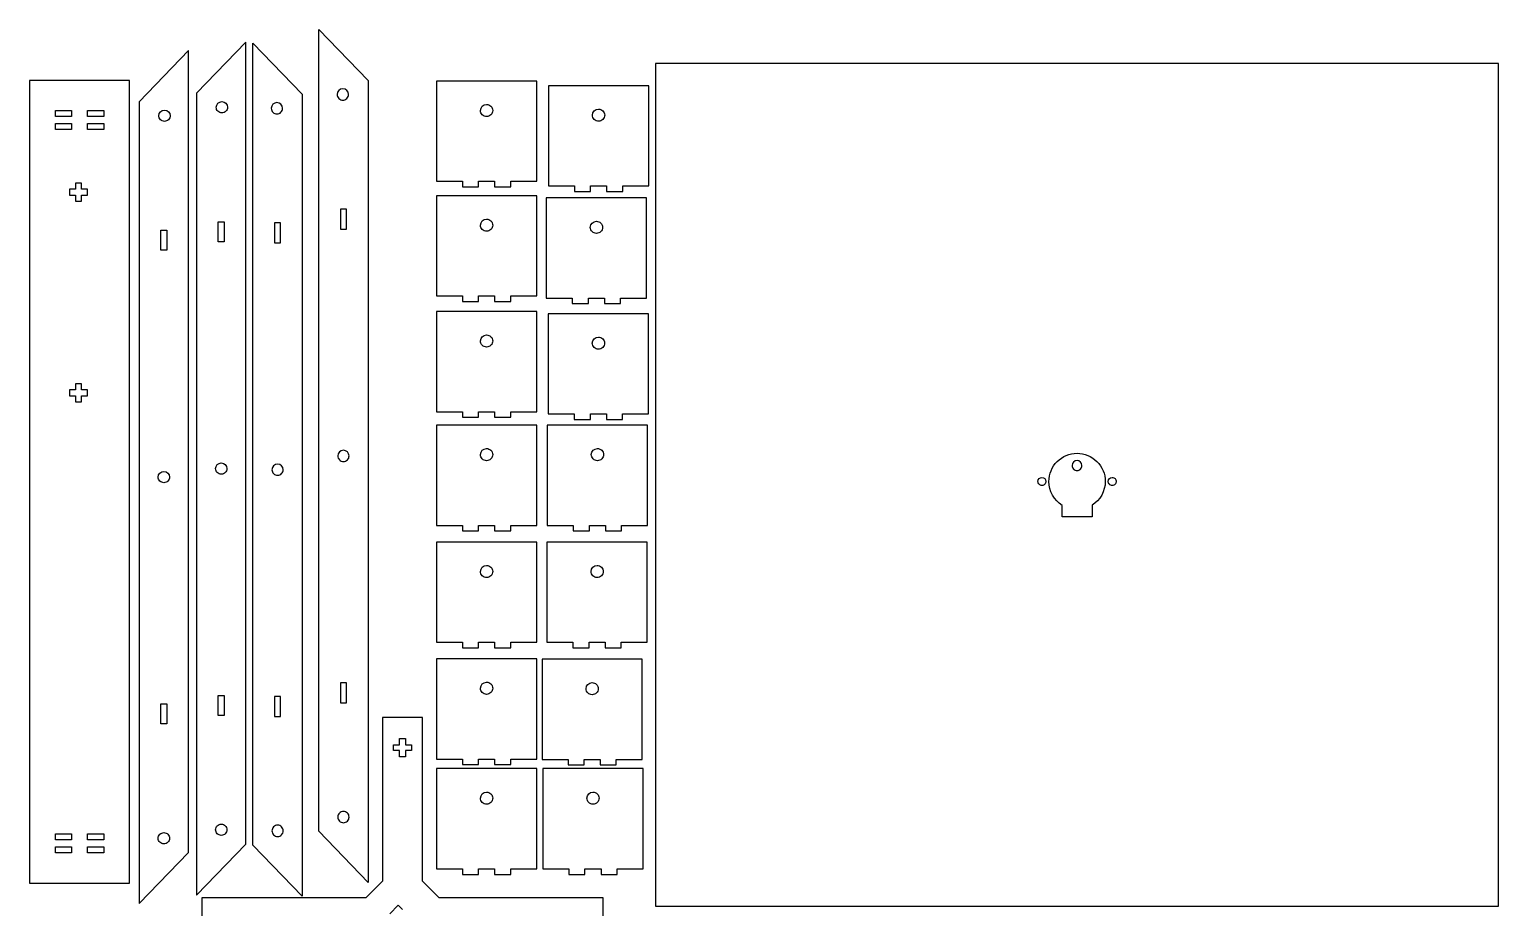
# Model space of a CAD drawing. Extents: x 54 to 786, y 111 to 996.
# Drawn here: x 54 to 786, y 558 to 996 of the extents above; entities that cross this region are included whole.
import ezdxf

# ---------------------------------------------------------------- set-up
doc = ezdxf.new("R2010")
doc.units = 0
doc.layers.add('Calque_1', color=7, linetype='CONTINUOUS')

msp = doc.modelspace()

# ---------------------------------------------------------------- linework, layer by layer
at = {"layer": 'Calque_1', "color": 1}
for p, q in [((198.48324, 995.54446), (223.08125, 970.0871)), ((198.48324, 595.99675), (198.48324, 995.54446)), ((162.22703, 989.19442), (137.62905, 963.73706)), ((162.22703, 589.64671), (162.22703, 989.19442)), ((165.6749, 988.66525), (190.27289, 963.20789)), ((165.6749, 589.11754), (165.6749, 988.66525)), ((133.65202, 984.96106), (109.05403, 959.5037)), ((133.65202, 585.41335), (133.65202, 984.96106)), ((366.172984, 978.462297), (366.172984, 558.607828)), ((786.027464, 978.462297), (366.172984, 978.462297)), ((366.172984, 978.462297), (366.172984, 978.462297)), ((786.027464, 558.607828), (786.027464, 978.462297)), ((54.383028, 970.0871), (54.383028, 570.19215)), ((104.27756, 970.0871), (54.383028, 970.0871)), ((104.27756, 570.19215), (104.27756, 970.0871)), ((210.47116, 965.90388), (210.47116, 965.90388)), ((223.08125, 970.0871), (223.08125, 570.53939)), ((257.12046, 969.7806), (257.12046, 919.87151)), ((307.02904, 969.7806), (257.12046, 969.7806)), ((307.02904, 919.87151), (307.02904, 969.7806)), ((312.87721, 967.49124), (312.87721, 917.58218)), ((362.78579, 967.49124), (312.87721, 967.49124)), ((362.78579, 917.58218), (362.78579, 967.49124)), ((109.05403, 959.5037), (109.05403, 559.95599)), ((137.62905, 963.73706), (137.62905, 564.18935)), ((150.23913, 959.55384), (150.23913, 959.55384)), ((177.6628, 959.02467), (177.6628, 959.02467)), ((190.27289, 963.20789), (190.27289, 563.66018)), ((67.380158, 955.09015), (75.380208, 955.09015)), ((67.380158, 952.08983), (67.380158, 955.09015)), ((75.380208, 952.08983), (67.380158, 952.08983)), ((75.380208, 955.09015), (75.380208, 952.08983)), ((83.380228, 955.09015), (91.380239, 955.09015)), ((83.380228, 952.08983), (83.380228, 955.09015)), ((91.380239, 952.08983), (83.380228, 952.08983)), ((91.380239, 955.09015), (91.380239, 952.08983)), ((121.66412, 955.32048), (121.66412, 955.32048)), ((282.07449, 958.14408), (282.07449, 958.14408)), ((337.83124, 955.85474), (337.83124, 955.85474)), ((67.380158, 948.59035), (75.380208, 948.59035)), ((67.380158, 945.59002), (67.380158, 948.59035)), ((75.380208, 945.59002), (67.380158, 945.59002)), ((75.380208, 948.59035), (75.380208, 945.59002)), ((83.380228, 948.59035), (91.380239, 948.59035)), ((83.380228, 945.59002), (83.380228, 948.59035)), ((91.380239, 945.59002), (83.380228, 945.59002)), ((91.380239, 948.59035), (91.380239, 945.59002)), ((77.379338, 915.98355), (74.379521, 915.98355)), ((74.379521, 915.98355), (74.379521, 913.0168)), ((77.379338, 918.98337), (77.379338, 915.98355)), ((80.346598, 918.98337), (77.379338, 918.98337)), ((80.346598, 915.98355), (80.346598, 918.98337)), ((83.346415, 915.98355), (80.346598, 915.98355)), ((83.346415, 913.0168), (83.346415, 915.98355)), ((257.12046, 919.87151), (270.0747, 919.87151)), ((270.0747, 919.87151), (270.0747, 917.11406)), ((270.0747, 917.11406), (278.07473, 917.11406)), ((278.07473, 917.11406), (278.07473, 919.87151)), ((278.07473, 919.87151), (286.07476, 919.87151)), ((286.07476, 919.87151), (286.07476, 917.11406)), ((286.07476, 917.11406), (294.07479, 917.11406)), ((294.07479, 917.11406), (294.07479, 919.87151)), ((294.07479, 919.87151), (307.02904, 919.87151)), ((312.87721, 917.58218), (325.83145, 917.58218)), ((325.83145, 917.58218), (325.83145, 914.82472)), ((325.83145, 914.82472), (333.83148, 914.82472)), ((333.83148, 914.82472), (333.83148, 917.58218)), ((333.83148, 917.58218), (341.83151, 917.58218)), ((341.83151, 917.58218), (341.83151, 914.82472)), ((341.83151, 914.82472), (349.83154, 914.82472)), ((349.83154, 914.82472), (349.83154, 917.58218)), ((349.83154, 917.58218), (362.78579, 917.58218)), ((74.379521, 913.0168), (77.379338, 913.0168)), ((77.379338, 913.0168), (77.379338, 910.01647)), ((77.379338, 910.01647), (80.346598, 910.01647)), ((80.346598, 910.01647), (80.346598, 913.0168)), ((80.346598, 913.0168), (83.346415, 913.0168)), ((257.12046, 912.63059), (257.12046, 862.72151)), ((307.02904, 912.63059), (257.12046, 912.63059)), ((307.02904, 862.72151), (307.02904, 912.63059)), ((311.79839, 911.57226), (311.79839, 861.66316)), ((361.70697, 911.57226), (311.79839, 911.57226)), ((361.70697, 861.66316), (361.70697, 911.57226)), ((212.26485, 906.02433), (209.29965, 906.02433)), ((209.29965, 906.02433), (209.29965, 896.05957)), ((212.26485, 896.05957), (212.26485, 906.02433)), ((282.07449, 900.99408), (282.07449, 900.99408)), ((336.75242, 899.93575), (336.75242, 899.93575)), ((119.87043, 895.44093), (122.83562, 895.44093)), ((119.87043, 885.47617), (119.87043, 895.44093)), ((122.83562, 895.44093), (122.83562, 885.47617)), ((148.44544, 899.67429), (151.41064, 899.67429)), ((148.44544, 889.70953), (148.44544, 899.67429)), ((151.41064, 899.67429), (151.41064, 889.70953)), ((179.45649, 899.14512), (176.4913, 899.14512)), ((176.4913, 899.14512), (176.4913, 889.18036)), ((179.45649, 889.18036), (179.45649, 899.14512)), ((209.29965, 896.05957), (212.26485, 896.05957)), ((122.83562, 885.47617), (119.87043, 885.47617)), ((151.41064, 889.70953), (148.44544, 889.70953)), ((176.4913, 889.18036), (179.45649, 889.18036)), ((257.12046, 862.72151), (270.0747, 862.72151)), ((270.0747, 862.72151), (270.0747, 859.96405)), ((270.0747, 859.96405), (278.07473, 859.96405)), ((278.07473, 859.96405), (278.07473, 862.72151)), ((278.07473, 862.72151), (286.07476, 862.72151)), ((286.07476, 862.72151), (286.07476, 859.96405)), ((286.07476, 859.96405), (294.07479, 859.96405)), ((294.07479, 859.96405), (294.07479, 862.72151)), ((294.07479, 862.72151), (307.02904, 862.72151)), ((311.79839, 861.66316), (324.75263, 861.66316)), ((324.75263, 861.66316), (324.75263, 858.9057)), ((324.75263, 858.9057), (332.75266, 858.9057)), ((332.75266, 858.9057), (332.75266, 861.66316)), ((332.75266, 861.66316), (340.75269, 861.66316)), ((340.75269, 861.66316), (340.75269, 858.9057)), ((340.75269, 858.9057), (348.75272, 858.9057)), ((348.75272, 858.9057), (348.75272, 861.66316)), ((348.75272, 861.66316), (361.70697, 861.66316)), ((257.12046, 854.95144), (257.12046, 805.04234)), ((307.02904, 854.95144), (257.12046, 854.95144)), ((307.02904, 805.04234), (307.02904, 854.95144)), ((312.79365, 853.89309), (312.79365, 803.98402)), ((362.70223, 853.89309), (312.79365, 853.89309)), ((362.70223, 803.98402), (362.70223, 853.89309)), ((282.07449, 843.31493), (282.07449, 843.31493)), ((337.74768, 842.25659), (337.74768, 842.25659)), ((77.379338, 815.98355), (74.379521, 815.98355)), ((74.379521, 815.98355), (74.379521, 813.01681)), ((74.379521, 813.01681), (77.379338, 813.01681)), ((77.379338, 818.98337), (77.379338, 815.98355)), ((80.346599, 818.98337), (77.379338, 818.98337)), ((77.379338, 813.01681), (77.379338, 810.01647)), ((80.346599, 815.98355), (80.346599, 818.98337)), ((83.346416, 815.98355), (80.346599, 815.98355)), ((80.346599, 810.01647), (80.346599, 813.01681)), ((80.346599, 813.01681), (83.346416, 813.01681)), ((83.346416, 813.01681), (83.346416, 815.98355)), ((77.379338, 810.01647), (80.346599, 810.01647)), ((257.12046, 805.04234), (270.0747, 805.04234)), ((270.0747, 805.04234), (270.0747, 802.28488)), ((278.07473, 802.28488), (278.07473, 805.04234)), ((278.07473, 805.04234), (286.07476, 805.04234)), ((286.07476, 805.04234), (286.07476, 802.28488)), ((294.07479, 802.28488), (294.07479, 805.04234)), ((294.07479, 805.04234), (307.02904, 805.04234)), ((257.12046, 798.33059), (257.12046, 748.42149)), ((307.02904, 798.33059), (257.12046, 798.33059)), ((270.0747, 802.28488), (278.07473, 802.28488)), ((286.07476, 802.28488), (294.07479, 802.28488)), ((307.02904, 748.42149), (307.02904, 798.33059)), ((312.28803, 798.33059), (312.28803, 748.42149)), ((362.19661, 798.33059), (312.28803, 798.33059)), ((312.79365, 803.98402), (325.74789, 803.98402)), ((325.74789, 803.98402), (325.74789, 801.22656)), ((325.74789, 801.22656), (333.74792, 801.22656)), ((333.74792, 801.22656), (333.74792, 803.98402)), ((333.74792, 803.98402), (341.74795, 803.98402)), ((341.74795, 803.98402), (341.74795, 801.22656)), ((341.74795, 801.22656), (349.74798, 801.22656)), ((349.74798, 801.22656), (349.74798, 803.98402)), ((349.74798, 803.98402), (362.70223, 803.98402)), ((362.19661, 748.42149), (362.19661, 798.33059)), ((210.78225, 785.85389), (210.78225, 785.85389)), ((282.07449, 786.69407), (282.07449, 786.69407)), ((337.24206, 786.69407), (337.24206, 786.69407)), ((576.100224, 784.32583), (576.100224, 784.32583)), ((149.92804, 779.50385), (149.92804, 779.50385)), ((177.9739, 778.97468), (177.9739, 778.97468)), ((576.100224, 780.687809), (576.100224, 780.687809)), ((121.35302, 775.27049), (121.35302, 775.27049)), ((558.599994, 772.278502), (558.599994, 772.278502)), ((593.599924, 772.278502), (593.599924, 772.278502)), ((583.559198, 758.4132), (583.559198, 752.744293)), ((257.12046, 748.42149), (270.0747, 748.42149)), ((270.0747, 748.42149), (270.0747, 745.66403)), ((278.07473, 745.66403), (278.07473, 748.42149)), ((278.07473, 748.42149), (286.07476, 748.42149)), ((286.07476, 748.42149), (286.07476, 745.66403)), ((294.07479, 745.66403), (294.07479, 748.42149)), ((294.07479, 748.42149), (307.02904, 748.42149)), ((312.28803, 748.42149), (325.24227, 748.42149)), ((325.24227, 748.42149), (325.24227, 745.66403)), ((333.2423, 745.66403), (333.2423, 748.42149)), ((333.2423, 748.42149), (341.24233, 748.42149)), ((341.24233, 748.42149), (341.24233, 745.66403)), ((349.24236, 745.66403), (349.24236, 748.42149)), ((349.24236, 748.42149), (362.19661, 748.42149)), ((583.559198, 752.744293), (568.736341, 752.744293)), ((257.12046, 740.12223), (257.12046, 690.21312)), ((307.02904, 740.12223), (257.12046, 740.12223)), ((270.0747, 745.66403), (278.07473, 745.66403)), ((286.07476, 745.66403), (294.07479, 745.66403)), ((307.02904, 690.21312), (307.02904, 740.12223)), ((312.13278, 740.12223), (312.13278, 690.21312)), ((362.04136, 740.12223), (312.13278, 740.12223)), ((325.24227, 745.66403), (333.2423, 745.66403)), ((341.24233, 745.66403), (349.24236, 745.66403)), ((362.04136, 690.21312), (362.04136, 740.12223)), ((282.07449, 728.48571), (282.07449, 728.48571)), ((337.08681, 728.48571), (337.08681, 728.48571)), ((257.12046, 690.21312), (270.0747, 690.21312)), ((270.0747, 690.21312), (270.0747, 687.45566)), ((278.07473, 687.45566), (278.07473, 690.21312)), ((278.07473, 690.21312), (286.07476, 690.21312)), ((286.07476, 690.21312), (286.07476, 687.45566)), ((294.07479, 687.45566), (294.07479, 690.21312)), ((294.07479, 690.21312), (307.02904, 690.21312)), ((312.13278, 690.21312), (325.08702, 690.21312)), ((325.08702, 690.21312), (325.08702, 687.45566)), ((333.08705, 687.45566), (333.08705, 690.21312)), ((333.08705, 690.21312), (341.08708, 690.21312)), ((341.08708, 690.21312), (341.08708, 687.45566)), ((349.08711, 687.45566), (349.08711, 690.21312)), ((349.08711, 690.21312), (362.04136, 690.21312)), ((257.12046, 681.91386), (257.12046, 632.00475)), ((307.02904, 681.91386), (257.12046, 681.91386)), ((270.0747, 687.45566), (278.07473, 687.45566)), ((286.07476, 687.45566), (294.07479, 687.45566)), ((307.02904, 632.00475), (307.02904, 681.91386)), ((309.65579, 681.70515), (309.65579, 631.79605)), ((359.56437, 681.70515), (309.65579, 681.70515)), ((325.08702, 687.45566), (333.08705, 687.45566)), ((341.08708, 687.45566), (349.08711, 687.45566)), ((359.56437, 631.79605), (359.56437, 681.70515)), ((212.26485, 670.02428), (209.29965, 670.02428)), ((209.29965, 670.02428), (209.29965, 660.05952)), ((212.26485, 660.05952), (212.26485, 670.02428)), ((282.07449, 670.27734), (282.07449, 670.27734)), ((334.60982, 670.06864), (334.60982, 670.06864)), ((119.87043, 659.44088), (122.83562, 659.44088)), ((119.87043, 649.47612), (119.87043, 659.44088)), ((122.83562, 659.44088), (122.83562, 649.47612)), ((148.44544, 663.67424), (151.41064, 663.67424)), ((148.44544, 653.70948), (148.44544, 663.67424)), ((151.41064, 663.67424), (151.41064, 653.70948)), ((179.45649, 663.14507), (176.4913, 663.14507)), ((176.4913, 663.14507), (176.4913, 653.18031)), ((179.45649, 653.18031), (179.45649, 663.14507)), ((209.29965, 660.05952), (212.26485, 660.05952)), ((151.41064, 653.70948), (148.44544, 653.70948)), ((176.4913, 653.18031), (179.45649, 653.18031)), ((230.279998, 652.761261), (230.279998, 571.085604)), ((250.183692, 652.761261), (230.279998, 652.761261)), ((230.279998, 652.761261), (230.279998, 652.761261)), ((250.183692, 571.086662), (250.183692, 652.761261)), ((122.83562, 649.47612), (119.87043, 649.47612)), ((235.744263, 636.168473), (235.744263, 639.142972)), ((235.744263, 639.142972), (238.74408, 639.142972)), ((238.74408, 642.143294), (241.719092, 642.143294)), ((238.74408, 639.142972), (238.74408, 642.143294)), ((238.74408, 642.143294), (238.74408, 642.143294)), ((241.719092, 642.143294), (241.719092, 639.142972)), ((241.719092, 639.142972), (244.718911, 639.142972)), ((244.718911, 639.142972), (244.718911, 636.168473)), ((238.74408, 636.168473), (235.744263, 636.168473)), ((238.74408, 633.168125), (238.74408, 636.168473)), ((241.719092, 633.168125), (238.74408, 633.168125)), ((244.718911, 636.168473), (241.719092, 636.168473)), ((241.719092, 636.168473), (241.719092, 633.168125)), ((257.12046, 632.00475), (270.0747, 632.00475)), ((270.0747, 632.00475), (270.0747, 629.24729)), ((270.0747, 629.24729), (278.07473, 629.24729)), ((278.07473, 629.24729), (278.07473, 632.00475)), ((278.07473, 632.00475), (286.07476, 632.00475)), ((286.07476, 632.00475), (286.07476, 629.24729)), ((286.07476, 629.24729), (294.07479, 629.24729)), ((294.07479, 629.24729), (294.07479, 632.00475)), ((294.07479, 632.00475), (307.02904, 632.00475)), ((309.65579, 631.79605), (322.61003, 631.79605)), ((322.61003, 631.79605), (322.61003, 629.03859)), ((330.61006, 629.03859), (330.61006, 631.79605)), ((330.61006, 631.79605), (338.61009, 631.79605)), ((338.61009, 631.79605), (338.61009, 629.03859)), ((346.61012, 629.03859), (346.61012, 631.79605)), ((346.61012, 631.79605), (359.56437, 631.79605)), ((257.12046, 627.20088), (257.12046, 577.29178)), ((307.02904, 627.20088), (257.12046, 627.20088)), ((307.02904, 577.29178), (307.02904, 627.20088)), ((310.09563, 627.20088), (310.09563, 577.29178)), ((360.00421, 627.20088), (310.09563, 627.20088)), ((322.61003, 629.03859), (330.61006, 629.03859)), ((338.61009, 629.03859), (346.61012, 629.03859)), ((360.00421, 577.29178), (360.00421, 627.20088)), ((282.07449, 615.56437), (282.07449, 615.56437)), ((335.04966, 615.56437), (335.04966, 615.56437)), ((210.78225, 605.90415), (210.78225, 605.90415)), ((67.380158, 594.68987), (75.380208, 594.68987)), ((67.380158, 591.68955), (67.380158, 594.68987)), ((75.380208, 594.68987), (75.380208, 591.68955)), ((83.380228, 594.68987), (91.380239, 594.68987)), ((83.380228, 591.68955), (83.380228, 594.68987)), ((91.380239, 594.68987), (91.380239, 591.68955)), ((121.35302, 595.32075), (121.35302, 595.32075)), ((149.92804, 599.55411), (149.92804, 599.55411)), ((177.9739, 599.02494), (177.9739, 599.02494)), ((223.08125, 570.53939), (198.48324, 595.99675)), ((75.380208, 591.68955), (67.380158, 591.68955)), ((67.380158, 588.19001), (75.380208, 588.19001)), ((67.380158, 585.18966), (67.380158, 588.19001)), ((75.380208, 588.19001), (75.380208, 585.18966)), ((91.380239, 591.68955), (83.380228, 591.68955)), ((83.380228, 588.19001), (91.380239, 588.19001)), ((83.380228, 585.18966), (83.380228, 588.19001)), ((91.380239, 588.19001), (91.380239, 585.18966)), ((109.05403, 559.95599), (133.65202, 585.41335)), ((137.62905, 564.18935), (162.22703, 589.64671)), ((190.27289, 563.66018), (165.6749, 589.11754)), ((75.380208, 585.18966), (67.380158, 585.18966)), ((91.380239, 585.18966), (83.380228, 585.18966)), ((230.279998, 571.085604), (221.955442, 562.761574)), ((258.508767, 562.761574), (250.183692, 571.086662)), ((257.12046, 577.29178), (270.0747, 577.29178)), ((270.0747, 577.29178), (270.0747, 574.53432)), ((270.0747, 574.53432), (278.07473, 574.53432)), ((278.07473, 574.53432), (278.07473, 577.29178)), ((278.07473, 577.29178), (286.07476, 577.29178)), ((286.07476, 577.29178), (286.07476, 574.53432)), ((286.07476, 574.53432), (294.07479, 574.53432)), ((294.07479, 574.53432), (294.07479, 577.29178)), ((294.07479, 577.29178), (307.02904, 577.29178)), ((310.09563, 577.29178), (323.04987, 577.29178)), ((323.04987, 577.29178), (323.04987, 574.53432)), ((323.04987, 574.53432), (331.0499, 574.53432)), ((331.0499, 574.53432), (331.0499, 577.29178)), ((331.0499, 577.29178), (339.04993, 577.29178)), ((339.04993, 577.29178), (339.04993, 574.53432)), ((339.04993, 574.53432), (347.04996, 574.53432)), ((347.04996, 574.53432), (347.04996, 577.29178)), ((347.04996, 577.29178), (360.00421, 577.29178)), ((54.383028, 570.19215), (104.27756, 570.19215)), ((221.955442, 562.761574), (140.279809, 562.761574)), ((140.279809, 562.761574), (140.279809, 542.857897)), ((233.907166, 554.931046), (238.110527, 559.134402)), ((238.110527, 559.134402), (240.193089, 557.052369)), ((238.110527, 559.134402), (238.110527, 559.134402)), ((340.183889, 562.761574), (258.508767, 562.761574)), ((340.183889, 542.857897), (340.183889, 562.761574)), ((366.172984, 558.607828), (786.027464, 558.607828))]:
    msp.add_line(p, q, dxfattribs=at)
for points in [[(210.47116, 965.90388), (208.918206, 965.903903), (207.659199, 964.645134), (207.65893, 963.09218)], [(213.28339, 963.09218), (213.283121, 964.645134), (212.024114, 965.903903), (210.47116, 965.90388)], [(147.4269, 956.74214), (147.427169, 958.295094), (148.686176, 959.553863), (150.23913, 959.55384)], [(150.23913, 959.55384), (151.792084, 959.553863), (153.051091, 958.295094), (153.05136, 956.74214)], [(177.6628, 959.02467), (176.109849, 959.024687), (174.850849, 957.76592), (174.85058, 956.21297)], [(180.47504, 956.21297), (180.474771, 957.765928), (179.215758, 959.024698), (177.6628, 959.02467)], [(207.65893, 963.09218), (207.658919, 962.346327), (207.955203, 961.631019), (208.482601, 961.103621)], [(208.482601, 961.103621), (209.009999, 960.576223), (209.725307, 960.279939), (210.47116, 960.27995)], [(210.47116, 960.27995), (211.217013, 960.279939), (211.932321, 960.576223), (212.459719, 961.103621)], [(212.459719, 961.103621), (212.987117, 961.631019), (213.283401, 962.346327), (213.28339, 963.09218)], [(119.675561, 950.520221), (119.148163, 951.047619), (118.851879, 951.762927), (118.85189, 952.50878)], [(118.85189, 952.50878), (118.852159, 954.061734), (120.111166, 955.320503), (121.66412, 955.32048)], [(121.66412, 955.32048), (123.217074, 955.320503), (124.476081, 954.061734), (124.47635, 952.50878)], [(124.47635, 952.50878), (124.476361, 951.762927), (124.180077, 951.047619), (123.652679, 950.520221)], [(148.250571, 954.753581), (147.723173, 955.280979), (147.426889, 955.996287), (147.4269, 956.74214)], [(150.23913, 953.92991), (149.493277, 953.929899), (148.777969, 954.226183), (148.250571, 954.753581)], [(152.227689, 954.753581), (151.700291, 954.226183), (150.984983, 953.929899), (150.23913, 953.92991)], [(153.05136, 956.74214), (153.051371, 955.996287), (152.755087, 955.280979), (152.227689, 954.753581)], [(174.85058, 956.21297), (174.850569, 955.467119), (175.146852, 954.751812), (175.674247, 954.224415)], [(175.674247, 954.224415), (176.201643, 953.697017), (176.916949, 953.400732), (177.6628, 953.40074)], [(177.6628, 953.40074), (178.408655, 953.400726), (179.123966, 953.697009), (179.651366, 954.224407)], [(179.651366, 954.224407), (180.178766, 954.751806), (180.475051, 955.467115), (180.47504, 956.21297)], [(279.931965, 952.97163), (279.363764, 953.539931), (279.044603, 954.310681), (279.0447, 955.11431)], [(279.0447, 955.11431), (279.044801, 956.787572), (280.401228, 958.14399), (282.07449, 958.14408)], [(282.07449, 952.08399), (281.270861, 952.084033), (280.500167, 952.403329), (279.931965, 952.97163)], [(282.07449, 958.14408), (282.878112, 958.144172), (283.648854, 957.825011), (284.21715, 957.256815)], [(284.217344, 952.97145), (283.649032, 952.403134), (282.878207, 952.083898), (282.07449, 952.08399)], [(284.21715, 957.256815), (284.785446, 956.688618), (285.104741, 955.917932), (285.10479, 955.11431)], [(285.10479, 955.11431), (285.104887, 954.310593), (284.785656, 953.539766), (284.217344, 952.97145)], [(335.688715, 950.68229), (335.120514, 951.250591), (334.801353, 952.021341), (334.80145, 952.82497)], [(334.80145, 952.82497), (334.801551, 954.498232), (336.157978, 955.85465), (337.83124, 955.85474)], [(337.83124, 955.85474), (338.634862, 955.854832), (339.405604, 955.535671), (339.9739, 954.967475)], [(339.9739, 954.967475), (340.542196, 954.399278), (340.861491, 953.628592), (340.86154, 952.82497)], [(340.86154, 952.82497), (340.861637, 952.021253), (340.542406, 951.250426), (339.974094, 950.68211)], [(121.66412, 949.69655), (120.918267, 949.696539), (120.202959, 949.992823), (119.675561, 950.520221)], [(123.652679, 950.520221), (123.125281, 949.992823), (122.409973, 949.696539), (121.66412, 949.69655)], [(337.83124, 949.79465), (337.027611, 949.794693), (336.256917, 950.113989), (335.688715, 950.68229)], [(339.974094, 950.68211), (339.405782, 950.113794), (338.634957, 949.794558), (337.83124, 949.79465)], [(279.0447, 897.96431), (279.044801, 899.637572), (280.401228, 900.99399), (282.07449, 900.99408)], [(282.07449, 900.99408), (282.878112, 900.994172), (283.648854, 900.675011), (284.21715, 900.106815)], [(284.21715, 900.106815), (284.785446, 899.538618), (285.104741, 898.767932), (285.10479, 897.96431)], [(333.72263, 896.90598), (333.722731, 898.579242), (335.079158, 899.93566), (336.75242, 899.93575)], [(336.75242, 899.93575), (337.556042, 899.935842), (338.326784, 899.616681), (338.89508, 899.048485)], [(279.931962, 895.821624), (279.36376, 896.389927), (279.0446, 897.160679), (279.0447, 897.96431)], [(282.07449, 894.93398), (281.270859, 894.934023), (280.500164, 895.25332), (279.931962, 895.821624)], [(284.217348, 895.821443), (283.649036, 895.253125), (282.878209, 894.933888), (282.07449, 894.93398)], [(285.10479, 897.96431), (285.10489, 897.160591), (284.78566, 896.389761), (284.217348, 895.821443)], [(334.609892, 894.763294), (334.04169, 895.331597), (333.72253, 896.102349), (333.72263, 896.90598)], [(336.75242, 893.87565), (335.948789, 893.875693), (335.178094, 894.19499), (334.609892, 894.763294)], [(338.895278, 894.763113), (338.326966, 894.194795), (337.556139, 893.875558), (336.75242, 893.87565)], [(338.89508, 899.048485), (339.463376, 898.480288), (339.782671, 897.709602), (339.78272, 896.90598)], [(339.78272, 896.90598), (339.78282, 896.102261), (339.46359, 895.331431), (338.895278, 894.763113)], [(279.0447, 840.28516), (279.044801, 841.958422), (280.401228, 843.31484), (282.07449, 843.31493)], [(282.07449, 843.31493), (282.878112, 843.315022), (283.648854, 842.995861), (284.21715, 842.427665)], [(284.21715, 842.427665), (284.785446, 841.859468), (285.104741, 841.088782), (285.10479, 840.28516)], [(334.71789, 839.22682), (334.717991, 840.900082), (336.074418, 842.2565), (337.74768, 842.25659)], [(337.74768, 842.25659), (338.551302, 842.256682), (339.322044, 841.937521), (339.89034, 841.369325)], [(279.931962, 838.142474), (279.36376, 838.710777), (279.0446, 839.481529), (279.0447, 840.28516)], [(282.07449, 837.25483), (281.270859, 837.254873), (280.500164, 837.57417), (279.931962, 838.142474)], [(284.217348, 838.142293), (283.649036, 837.573975), (282.878209, 837.254738), (282.07449, 837.25483)], [(285.10479, 840.28516), (285.10489, 839.481441), (284.78566, 838.710611), (284.217348, 838.142293)], [(335.605152, 837.084134), (335.03695, 837.652437), (334.71779, 838.423189), (334.71789, 839.22682)], [(337.74768, 836.19649), (336.944049, 836.196533), (336.173354, 836.51583), (335.605152, 837.084134)], [(339.890538, 837.083953), (339.322226, 836.515635), (338.551399, 836.196398), (337.74768, 836.19649)], [(339.89034, 841.369325), (340.458636, 840.801128), (340.777931, 840.030442), (340.77798, 839.22682)], [(340.77798, 839.22682), (340.77808, 838.423101), (340.45885, 837.652271), (339.890538, 837.083953)], [(207.97002, 783.04219), (207.970009, 782.296337), (208.266293, 781.581029), (208.793691, 781.053631)], [(210.78225, 785.85389), (209.229296, 785.853913), (207.970289, 784.595144), (207.97002, 783.04219)], [(213.59448, 783.04219), (213.594211, 784.595144), (212.335204, 785.853913), (210.78225, 785.85389)], [(212.770809, 781.053631), (213.298207, 781.581029), (213.594491, 782.296337), (213.59448, 783.04219)], [(279.931965, 781.52162), (279.363764, 782.089921), (279.044603, 782.860671), (279.0447, 783.6643)], [(279.0447, 783.6643), (279.044801, 785.337562), (280.401228, 786.69398), (282.07449, 786.69407)], [(282.07449, 786.69407), (282.878112, 786.694162), (283.648854, 786.375001), (284.21715, 785.806805)], [(284.21715, 785.806805), (284.785446, 785.238608), (285.104741, 784.467922), (285.10479, 783.6643)], [(285.10479, 783.6643), (285.104887, 782.860583), (284.785656, 782.089756), (284.217344, 781.52144)], [(335.099535, 781.52162), (334.531334, 782.089921), (334.212173, 782.860671), (334.21227, 783.6643)], [(334.21227, 783.6643), (334.212371, 785.337562), (335.568798, 786.69398), (337.24206, 786.69407)], [(337.24206, 786.69407), (338.045682, 786.694162), (338.816424, 786.375001), (339.38472, 785.806805)], [(339.38472, 785.806805), (339.953016, 785.238608), (340.272311, 784.467922), (340.27236, 783.6643)], [(340.27236, 783.6643), (340.272457, 782.860583), (339.953226, 782.089756), (339.384914, 781.52144)], [(566.177222, 780.215583), (568.808965, 782.847329), (572.378375, 784.325829), (576.100224, 784.32583)], [(576.100224, 784.32583), (579.822077, 784.325836), (583.391494, 782.847339), (586.023242, 780.215592)], [(147.939481, 774.703591), (147.412083, 775.230989), (147.115799, 775.946297), (147.11581, 776.69215)], [(147.11581, 776.69215), (147.116079, 778.245104), (148.375086, 779.503873), (149.92804, 779.50385)], [(149.92804, 779.50385), (151.480994, 779.503873), (152.740001, 778.245104), (152.74027, 776.69215)], [(152.74027, 776.69215), (152.740281, 775.946297), (152.443997, 775.230989), (151.916599, 774.703591)], [(175.16167, 776.16298), (175.161659, 775.417127), (175.457943, 774.701819), (175.985341, 774.174421)], [(177.9739, 778.97468), (176.420946, 778.974703), (175.161939, 777.715934), (175.16167, 776.16298)], [(180.78613, 776.16298), (180.785861, 777.715934), (179.526854, 778.974703), (177.9739, 778.97468)], [(179.962459, 774.174421), (180.489857, 774.701819), (180.786141, 775.417127), (180.78613, 776.16298)], [(208.793691, 781.053631), (209.321089, 780.526233), (210.036397, 780.229949), (210.78225, 780.22996)], [(210.78225, 780.22996), (211.528103, 780.229949), (212.243411, 780.526233), (212.770809, 781.053631)], [(282.07449, 780.63398), (281.270861, 780.634023), (280.500167, 780.953319), (279.931965, 781.52162)], [(284.217344, 781.52144), (283.649032, 780.953124), (282.878207, 780.633888), (282.07449, 780.63398)], [(337.24206, 780.63398), (336.438431, 780.634023), (335.667737, 780.953319), (335.099535, 781.52162)], [(339.384914, 781.52144), (338.816602, 780.953124), (338.045777, 780.633888), (337.24206, 780.63398)], [(562.066989, 770.292576), (562.066984, 774.014425), (563.54548, 777.583837), (566.177222, 780.215583)], [(573.639387, 778.227494), (573.639337, 777.574824), (573.898586, 776.948872), (574.360094, 776.487365)], [(576.100224, 780.687809), (574.7413, 780.687918), (573.639567, 779.586418), (573.639387, 778.227494)], [(574.360094, 776.487365), (574.821601, 776.025859), (575.447554, 775.76661), (576.100224, 775.766662)], [(578.56106, 778.227494), (578.560881, 779.586418), (577.459148, 780.687918), (576.100224, 780.687809)], [(576.100224, 775.766662), (576.752893, 775.76661), (577.378846, 776.025859), (577.840354, 776.487365)], [(577.840354, 776.487365), (578.301861, 776.948872), (578.561111, 777.574824), (578.56106, 778.227494)], [(586.023242, 780.215592), (588.654991, 777.583846), (590.13349, 774.014429), (590.133485, 770.292576)], [(119.364461, 770.470231), (118.837063, 770.997629), (118.540779, 771.712937), (118.54079, 772.45879)], [(118.54079, 772.45879), (118.541059, 774.011744), (119.800066, 775.270513), (121.35302, 775.27049)], [(121.35302, 769.64656), (120.607167, 769.646549), (119.891859, 769.942833), (119.364461, 770.470231)], [(121.35302, 775.27049), (122.905978, 775.270518), (124.164991, 774.011748), (124.16526, 772.45879)], [(123.341586, 770.470227), (122.814186, 769.942829), (122.098875, 769.646546), (121.35302, 769.64656)], [(124.16526, 772.45879), (124.165271, 771.712935), (123.868986, 770.997626), (123.341586, 770.470227)], [(149.92804, 773.87992), (149.182187, 773.879909), (148.466879, 774.176193), (147.939481, 774.703591)], [(151.916599, 774.703591), (151.389201, 774.176193), (150.673893, 773.879909), (149.92804, 773.87992)], [(175.985341, 774.174421), (176.512739, 773.647023), (177.228047, 773.350739), (177.9739, 773.35075)], [(177.9739, 773.35075), (178.719753, 773.350739), (179.435061, 773.647023), (179.962459, 774.174421)], [(557.195624, 768.88805), (556.823192, 769.260582), (556.614005, 769.765807), (556.614085, 770.292576)], [(556.614085, 770.292576), (556.614204, 771.389317), (557.503254, 772.278374), (558.599994, 772.278502)], [(558.599994, 768.306135), (558.073225, 768.306196), (557.568056, 768.515518), (557.195624, 768.88805)], [(558.599994, 772.278502), (559.696746, 772.278389), (560.585812, 771.389327), (560.58593, 770.292576)], [(560.004382, 768.888041), (559.631944, 768.515508), (559.126768, 768.306189), (558.599994, 768.306135)], [(560.58593, 770.292576), (560.58601, 769.765802), (560.37682, 769.260573), (560.004382, 768.888041)], [(568.736341, 758.366689), (564.597294, 760.918137), (562.073932, 765.430319), (562.066989, 770.292576)], [(590.133485, 770.292576), (590.130934, 765.46565), (587.647826, 760.978809), (583.559198, 758.4132)], [(592.195554, 768.88805), (591.823121, 769.260582), (591.613935, 769.765807), (591.614014, 770.292576)], [(591.614014, 770.292576), (591.614133, 771.389317), (592.503183, 772.278374), (593.599924, 772.278502)], [(593.599924, 768.306135), (593.073155, 768.306196), (592.567986, 768.515518), (592.195554, 768.88805)], [(593.599924, 772.278502), (594.1267, 772.278588), (594.631934, 772.069402), (595.004471, 771.696965)], [(595.004654, 768.887853), (594.632101, 768.515305), (594.12679, 768.306049), (593.599924, 768.306135)], [(595.004471, 771.696965), (595.377009, 771.324529), (595.586332, 770.819352), (595.586389, 770.292576)], [(595.586389, 770.292576), (595.586469, 769.765711), (595.377206, 769.260401), (595.004654, 768.887853)], [(568.736341, 752.744293), (568.736341, 752.744293), (568.736341, 758.366689), (568.736341, 758.366689)], [(279.931962, 723.313254), (279.36376, 723.881557), (279.0446, 724.652309), (279.0447, 725.45594)], [(279.0447, 725.45594), (279.044801, 727.129202), (280.401228, 728.48562), (282.07449, 728.48571)], [(282.07449, 728.48571), (282.878112, 728.485802), (283.648854, 728.166641), (284.21715, 727.598445)], [(284.21715, 727.598445), (284.785446, 727.030248), (285.104741, 726.259562), (285.10479, 725.45594)], [(285.10479, 725.45594), (285.10489, 724.652221), (284.78566, 723.881391), (284.217348, 723.313073)], [(334.944282, 723.313254), (334.37608, 723.881557), (334.05692, 724.652309), (334.05702, 725.45594)], [(334.05702, 725.45594), (334.057121, 727.129202), (335.413548, 728.48562), (337.08681, 728.48571)], [(337.08681, 728.48571), (337.890432, 728.485802), (338.661174, 728.166641), (339.22947, 727.598445)], [(339.22947, 727.598445), (339.797766, 727.030248), (340.117061, 726.259562), (340.11711, 725.45594)], [(340.11711, 725.45594), (340.11721, 724.652221), (339.79798, 723.881391), (339.229668, 723.313073)], [(282.07449, 722.42561), (281.270859, 722.425653), (280.500164, 722.74495), (279.931962, 723.313254)], [(284.217348, 723.313073), (283.649036, 722.744755), (282.878209, 722.425518), (282.07449, 722.42561)], [(337.08681, 722.42561), (336.283179, 722.425653), (335.512484, 722.74495), (334.944282, 723.313254)], [(339.229668, 723.313073), (338.661356, 722.744755), (337.890529, 722.425518), (337.08681, 722.42561)], [(279.931962, 665.104884), (279.36376, 665.673187), (279.0446, 666.443939), (279.0447, 667.24757)], [(279.0447, 667.24757), (279.044801, 668.920832), (280.401228, 670.27725), (282.07449, 670.27734)], [(282.07449, 670.27734), (282.878112, 670.277432), (283.648854, 669.958271), (284.21715, 669.390075)], [(284.21715, 669.390075), (284.785446, 668.821878), (285.104741, 668.051192), (285.10479, 667.24757)], [(285.10479, 667.24757), (285.10489, 666.443851), (284.78566, 665.673021), (284.217348, 665.104703)], [(332.467292, 664.896184), (331.89909, 665.464487), (331.57993, 666.235239), (331.58003, 667.03887)], [(331.58003, 667.03887), (331.580131, 668.712132), (332.936558, 670.06855), (334.60982, 670.06864)], [(334.60982, 670.06864), (335.413442, 670.068732), (336.184184, 669.749571), (336.75248, 669.181375)], [(336.75248, 669.181375), (337.320776, 668.613178), (337.640071, 667.842492), (337.64012, 667.03887)], [(337.64012, 667.03887), (337.64022, 666.235151), (337.32099, 665.464321), (336.752678, 664.896003)], [(282.07449, 664.21724), (281.270859, 664.217283), (280.500164, 664.53658), (279.931962, 665.104884)], [(284.217348, 665.104703), (283.649036, 664.536385), (282.878209, 664.217148), (282.07449, 664.21724)], [(334.60982, 664.00854), (333.806189, 664.008583), (333.035494, 664.32788), (332.467292, 664.896184)], [(336.752678, 664.896003), (336.184366, 664.327685), (335.413539, 664.008448), (334.60982, 664.00854)], [(279.0447, 612.5346), (279.044801, 614.207862), (280.401228, 615.56428), (282.07449, 615.56437)], [(282.07449, 615.56437), (282.878112, 615.564462), (283.648854, 615.245301), (284.21715, 614.677105)], [(284.21715, 614.677105), (284.785446, 614.108908), (285.104741, 613.338222), (285.10479, 612.5346)], [(332.01987, 612.5346), (332.019971, 614.207862), (333.376398, 615.56428), (335.04966, 615.56437)], [(335.04966, 615.56437), (335.853282, 615.564462), (336.624024, 615.245301), (337.19232, 614.677105)], [(337.19232, 614.677105), (337.760616, 614.108908), (338.079911, 613.338222), (338.07996, 612.5346)], [(279.931962, 610.391914), (279.36376, 610.960217), (279.0446, 611.730969), (279.0447, 612.5346)], [(282.07449, 609.50427), (281.270859, 609.504313), (280.500164, 609.82361), (279.931962, 610.391914)], [(284.217348, 610.391733), (283.649036, 609.823415), (282.878209, 609.504178), (282.07449, 609.50427)], [(285.10479, 612.5346), (285.10489, 611.730881), (284.78566, 610.960051), (284.217348, 610.391733)], [(332.907132, 610.391914), (332.33893, 610.960217), (332.01977, 611.730969), (332.01987, 612.5346)], [(335.04966, 609.50427), (334.246029, 609.504313), (333.475334, 609.82361), (332.907132, 610.391914)], [(337.192518, 610.391733), (336.624206, 609.823415), (335.853379, 609.504178), (335.04966, 609.50427)], [(338.07996, 612.5346), (338.08006, 611.730881), (337.76083, 610.960051), (337.192518, 610.391733)], [(208.793691, 605.080479), (208.266293, 604.553081), (207.970009, 603.837773), (207.97002, 603.09192)], [(207.97002, 603.09192), (207.970009, 602.346067), (208.266293, 601.630759), (208.793691, 601.103361)], [(210.78225, 605.90415), (210.036397, 605.904161), (209.321089, 605.607877), (208.793691, 605.080479)], [(208.793691, 601.103361), (209.321089, 600.575963), (210.036397, 600.279679), (210.78225, 600.27969)], [(212.770809, 605.080479), (212.243411, 605.607877), (211.528103, 605.904161), (210.78225, 605.90415)], [(210.78225, 600.27969), (211.528103, 600.279679), (212.243411, 600.575963), (212.770809, 601.103361)], [(213.59448, 603.09192), (213.594491, 603.837773), (213.298207, 604.553081), (212.770809, 605.080479)], [(212.770809, 601.103361), (213.298207, 601.630759), (213.594491, 602.346067), (213.59448, 603.09192)], [(118.54079, 592.50852), (118.540779, 593.254373), (118.837063, 593.969681), (119.364461, 594.497079)], [(119.364461, 594.497079), (119.891859, 595.024477), (120.607167, 595.320761), (121.35302, 595.32075)], [(121.35302, 595.32075), (122.098875, 595.320764), (122.814186, 595.024481), (123.341586, 594.497083)], [(123.341586, 594.497083), (123.868986, 593.969684), (124.165271, 593.254375), (124.16526, 592.50852)], [(147.11581, 596.74188), (147.115799, 597.487733), (147.412083, 598.203041), (147.939481, 598.730439)], [(147.939481, 594.753321), (147.412083, 595.280719), (147.115799, 595.996027), (147.11581, 596.74188)], [(147.939481, 598.730439), (148.466879, 599.257837), (149.182187, 599.554121), (149.92804, 599.55411)], [(149.92804, 593.92965), (149.182187, 593.929639), (148.466879, 594.225923), (147.939481, 594.753321)], [(149.92804, 599.55411), (150.673893, 599.554121), (151.389201, 599.257837), (151.916599, 598.730439)], [(151.916599, 594.753321), (151.389201, 594.225923), (150.673893, 593.929639), (149.92804, 593.92965)], [(151.916599, 598.730439), (152.443997, 598.203041), (152.740281, 597.487733), (152.74027, 596.74188)], [(152.74027, 596.74188), (152.740281, 595.996027), (152.443997, 595.280719), (151.916599, 594.753321)], [(175.985341, 598.201269), (175.457943, 597.673871), (175.161659, 596.958563), (175.16167, 596.21271)], [(175.16167, 596.21271), (175.161659, 595.466857), (175.457943, 594.751549), (175.985341, 594.224151)], [(177.9739, 599.02494), (177.228047, 599.024951), (176.512739, 598.728667), (175.985341, 598.201269)], [(175.985341, 594.224151), (176.512739, 593.696753), (177.228047, 593.400469), (177.9739, 593.40048)], [(179.962459, 598.201269), (179.435061, 598.728667), (178.719753, 599.024951), (177.9739, 599.02494)], [(177.9739, 593.40048), (178.719753, 593.400469), (179.435061, 593.696753), (179.962459, 594.224151)], [(180.78613, 596.21271), (180.786141, 596.958563), (180.489857, 597.673871), (179.962459, 598.201269)], [(179.962459, 594.224151), (180.489857, 594.751549), (180.786141, 595.466857), (180.78613, 596.21271)], [(119.364461, 590.519961), (118.837063, 591.047359), (118.540779, 591.762667), (118.54079, 592.50852)], [(121.35302, 589.69629), (120.607167, 589.696279), (119.891859, 589.992563), (119.364461, 590.519961)], [(123.341586, 590.519957), (122.814186, 589.992559), (122.098875, 589.696276), (121.35302, 589.69629)], [(124.16526, 592.50852), (124.165271, 591.762665), (123.868986, 591.047356), (123.341586, 590.519957)]]:
    msp.add_open_spline(points, degree=3, dxfattribs=at)

doc.saveas('drawing.dxf')
